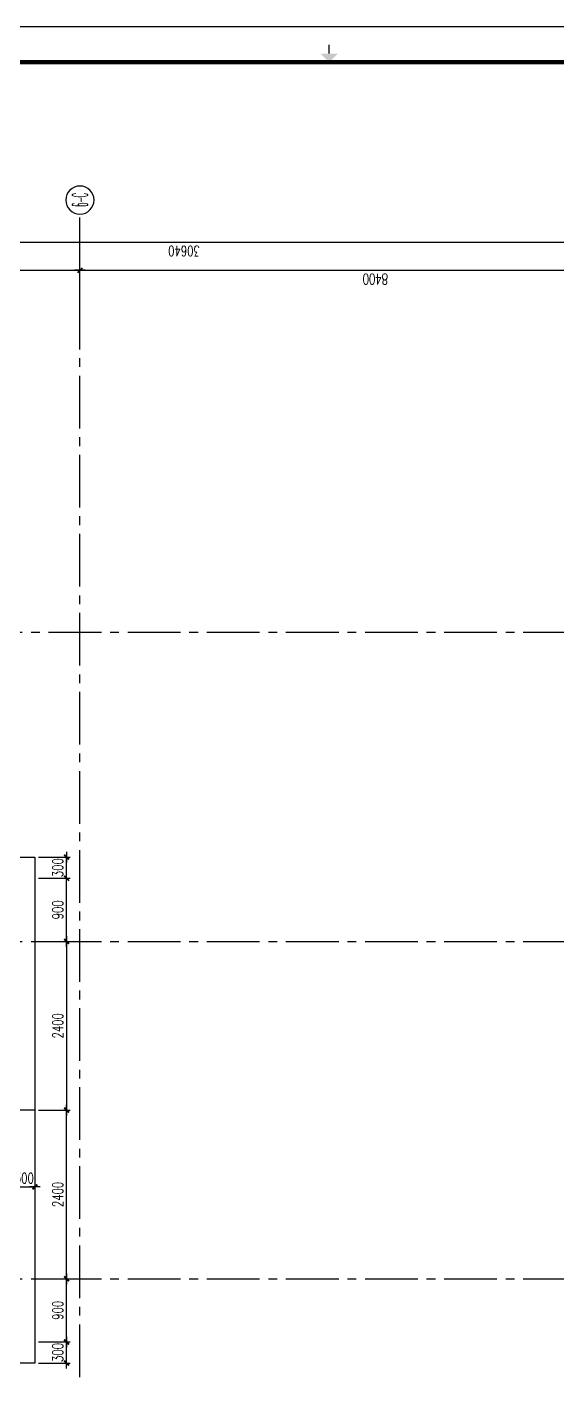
# Model space of a CAD drawing. Extents: x -176901 to -117451, y 26213 to 68263.
# Drawn here: x -151470 to -143934, y 49052 to 68263 of the extents above; entities that cross this region are included whole.
import ezdxf
from ezdxf.enums import TextEntityAlignment as Align

# ---------------------------------------------------------------- set-up
doc = ezdxf.new("R2010")
doc.units = 0
doc.header["$LTSCALE"] = 1000
doc.header["$MEASUREMENT"] = 0
doc.linetypes.add('ACAD_ISO08W100', pattern=[36, 24, -3, 6, -3])
doc.linetypes.add('Plans$0$CENTER2', pattern=[1.125, 0.75, -0.125, 0.125, -0.125])
doc.layers.get('0').update_dxf_attribs({"linetype": 'CONTINUOUS'})
doc.layers.get('Defpoints').update_dxf_attribs({"linetype": 'CONTINUOUS'})
for name, color, linetype in [('A-AXIS', 3, 'CONTINUOUS'), ('A-AXIS-TEXT', 7, 'CONTINUOUS'), ('A-DIM', 201, 'CONTINUOUS'), ('A-DOTE', 8, 'ACAD_ISO08W100'), ('A-PUB-DIM', 3, 'CONTINUOUS'), ('A-RAIN', 6, 'CONTINUOUS'), ('A-ROOF', 7, 'CONTINUOUS'), ('Plans$0$Grid', 9, 'Plans$0$CENTER2'), ('图框', 7, 'CONTINUOUS')]:
    doc.layers.add(name, color=color, linetype=linetype)
doc.styles.add('COMPLEX', font='COMPLEX')
doc.styles.add('DIM_FONT', font='SIMPLEX', dxfattribs={"width": 0.7, "bigfont": 'GBCBIG'})
doc.dimstyles.new('DIM100', dxfattribs={"dimscale": 100, "dimtxt": 3, "dimasz": 0.01, "dimexe": 1, "dimexo": 1, "dimgap": 1, "dimtad": 1, "dimdec": 0, "dimzin": 0, "dimdsep": 46, "dimtxsty": 'DIM_FONT', "dimblk1": '_DIMX', "dimblk2": '_DIMX', "dimsah": 1, "dimcen": 0.01, "dimclrd": 256, "dimclre": 256, "dimclrt": 7, "dimadec": 0, "dimazin": 0, "dimtfac": 1, "dimtdec": 0, "dimtix": 1, "dimtmove": 2, "dimatfit": 3, "dimldrblk": '_DIMX', "dimfxl": 0, "dimtolj": 1, "dimtzin": 5, "dimarcsym": 0})

# ---------------------------------------------------------------- blocks, each defined once
blk = doc.blocks.new('_DIMX')
blk.add_line((-150, 0), (150, 0))
at = {"const_width": 50}
blk.add_lwpolyline([(-70, -70), (70, 70)], dxfattribs=at)
blk = doc.blocks.new('*D27')
at = {"layer": 'A-PUB-DIM', "lineweight": -2}
for p, q in [((7251, 9240), (7852, 9240)), ((7802, 9239), (7802, 6001)), ((7251, 6000), (7852, 6000))]:
    blk.add_line(p, q, dxfattribs=at)
at = {"layer": 'Defpoints', "color": 0}
for p in [(7201, 9240), (7201, 6000), (7802, 6000)]:
    blk.add_point(p, dxfattribs=at)
at = {"layer": 'A-PUB-DIM', "lineweight": -2, "xscale": 0.5, "yscale": 0.5, "zscale": 0.5}
for p, rotation in [((7802, 9240), 90), ((7802, 6000), 270)]:
    blk.add_blockref('_DIMX', p, dxfattribs=dict(at, rotation=rotation))
at = {"layer": 'A-PUB-DIM', "insert": (7677, 7620), "char_height": 150, "attachment_point": 5, "rotation": 90, "style": 'DIM_FONT'}
blk.add_mtext('\\A1;3240', dxfattribs=at)
blk = doc.blocks.new('*D28')
at = {"layer": 'A-PUB-DIM', "lineweight": -2}
for p, q in [((7251, 6000), (7852, 6000)), ((7802, 6000), (7802, -2399)), ((7251, -2400), (7852, -2400))]:
    blk.add_line(p, q, dxfattribs=at)
at = {"layer": 'Defpoints', "color": 0}
for p in [(7201, 6000), (7201, -2400), (7802, -2400)]:
    blk.add_point(p, dxfattribs=at)
at = {"layer": 'A-PUB-DIM', "lineweight": -2, "xscale": 0.5, "yscale": 0.5, "zscale": 0.5}
for p, rotation in [((7802, 6000), 90), ((7802, -2400), 270)]:
    blk.add_blockref('_DIMX', p, dxfattribs=dict(at, rotation=rotation))
at = {"layer": 'A-PUB-DIM', "insert": (7677, 1800), "char_height": 150, "attachment_point": 5, "rotation": 90, "style": 'DIM_FONT'}
blk.add_mtext('\\A1;8400', dxfattribs=at)
blk = doc.blocks.new('*D30')
at = {"layer": 'A-PUB-DIM', "lineweight": -2}
for p, q in [((6943, 19840), (8252, 19840)), ((8202, 19840), (8202, -10799)), ((6943, -10800), (8252, -10800))]:
    blk.add_line(p, q, dxfattribs=at)
at = {"layer": 'Defpoints', "color": 0}
for p in [(6893, 19840), (6893, -10800), (8202, -10800)]:
    blk.add_point(p, dxfattribs=at)
at = {"layer": 'A-PUB-DIM', "lineweight": -2, "xscale": 0.5, "yscale": 0.5, "zscale": 0.5}
for p, rotation in [((8202, 19840), 90), ((8202, -10800), 270)]:
    blk.add_blockref('_DIMX', p, dxfattribs=dict(at, rotation=rotation))
at = {"layer": 'A-PUB-DIM', "insert": (8077, 4520), "char_height": 150, "attachment_point": 5, "rotation": 90, "style": 'DIM_FONT'}
blk.add_mtext('\\A1;30640', dxfattribs=at)
blk = doc.blocks.new('_AXISO')
blk.add_circle((0, 0), 0.5)
at = {"layer": 'A-AXIS-TEXT', "style": 'COMPLEX', "width": 1.041667}
blk.add_attdef('A', text='', height=0.56, dxfattribs=at).set_placement((-0.25, -0.28), (0.25, -0.28), align=Align.FIT)
blk = doc.blocks.new('*D132')
at = {"layer": 'A-DIM', "lineweight": -2}
for p, q in [((-151658, 52157), (-151658, 51707)), ((-151358, 52157), (-151358, 51707)), ((-151658, 51757), (-151659, 51757)), ((-151658, 51757), (-151358, 51757)), ((-151357, 51757), (-151357, 51757))]:
    blk.add_line(p, q, dxfattribs=at)
at = {"layer": 'Defpoints', "color": 0}
for p in [(-151658, 52207), (-151358, 52207), (-151358, 51757)]:
    blk.add_point(p, dxfattribs=at)
at = {"layer": 'A-DIM', "lineweight": -2, "xscale": 0.5, "yscale": 0.5, "zscale": 0.5}
blk.add_blockref('_DIMX', (-151658, 51757), dxfattribs=at)
at = {"layer": 'A-DIM', "lineweight": -2, "xscale": 0.5, "yscale": 0.5, "zscale": 0.5, "rotation": 180}
blk.add_blockref('_DIMX', (-151358, 51757), dxfattribs=at)
at = {"layer": 'A-DIM', "insert": (-151508, 51882), "char_height": 150, "attachment_point": 5, "style": 'DIM_FONT'}
blk.add_mtext('\\A1;300', dxfattribs=at)
blk = doc.blocks.new('*D144')
at = {"layer": 'A-DIM', "lineweight": -2}
for p, q in [((-151308, 56150), (-150858, 56150)), ((-150908, 55251), (-150908, 56150)), ((-151308, 55250), (-150858, 55250))]:
    blk.add_line(p, q, dxfattribs=at)
at = {"layer": 'Defpoints', "color": 0}
for p in [(-151358, 56150), (-150908, 56150), (-151358, 55250)]:
    blk.add_point(p, dxfattribs=at)
at = {"layer": 'A-DIM', "lineweight": -2, "xscale": 0.5, "yscale": 0.5, "zscale": 0.5}
for p, rotation in [((-150908, 56150), 90), ((-150908, 55250), 270)]:
    blk.add_blockref('_DIMX', p, dxfattribs=dict(at, rotation=rotation))
at = {"layer": 'A-DIM', "insert": (-151033, 55700), "char_height": 150, "attachment_point": 5, "rotation": 90, "style": 'DIM_FONT'}
blk.add_mtext('\\A1;900', dxfattribs=at)
blk = doc.blocks.new('*D145')
at = {"layer": 'A-DIM', "lineweight": -2}
for p, q in [((-151308, 56450), (-150858, 56450)), ((-150908, 56451), (-150908, 56451)), ((-150908, 56150), (-150908, 56450)), ((-151308, 56150), (-150858, 56150)), ((-150908, 56150), (-150908, 56149))]:
    blk.add_line(p, q, dxfattribs=at)
at = {"layer": 'Defpoints', "color": 0}
for p in [(-151358, 56450), (-150908, 56450), (-151358, 56150)]:
    blk.add_point(p, dxfattribs=at)
at = {"layer": 'A-DIM', "lineweight": -2, "xscale": 0.5, "yscale": 0.5, "zscale": 0.5}
for p, rotation in [((-150908, 56450), 270), ((-150908, 56150), 90)]:
    blk.add_blockref('_DIMX', p, dxfattribs=dict(at, rotation=rotation))
at = {"layer": 'A-DIM', "insert": (-151033, 56300), "char_height": 150, "attachment_point": 5, "rotation": 90, "style": 'DIM_FONT'}
blk.add_mtext('\\A1;300', dxfattribs=at)
blk = doc.blocks.new('*D146')
at = {"layer": 'A-DIM', "lineweight": -2}
for p, q in [((-151308, 52850), (-150858, 52850)), ((-150908, 50451), (-150908, 52850)), ((-151308, 50450), (-150858, 50450))]:
    blk.add_line(p, q, dxfattribs=at)
at = {"layer": 'Defpoints', "color": 0}
for p in [(-151358, 52850), (-150908, 52850), (-151358, 50450)]:
    blk.add_point(p, dxfattribs=at)
at = {"layer": 'A-DIM', "lineweight": -2, "xscale": 0.5, "yscale": 0.5, "zscale": 0.5}
for p, rotation in [((-150908, 52850), 90), ((-150908, 50450), 270)]:
    blk.add_blockref('_DIMX', p, dxfattribs=dict(at, rotation=rotation))
at = {"layer": 'A-DIM', "insert": (-151033, 51650), "char_height": 150, "attachment_point": 5, "rotation": 90, "style": 'DIM_FONT'}
blk.add_mtext('\\A1;2400', dxfattribs=at)
blk = doc.blocks.new('*D147')
at = {"layer": 'A-DIM', "lineweight": -2}
for p, q in [((-151308, 50450), (-150858, 50450)), ((-150908, 49551), (-150908, 50450)), ((-151308, 49550), (-150858, 49550))]:
    blk.add_line(p, q, dxfattribs=at)
at = {"layer": 'Defpoints', "color": 0}
for p in [(-151358, 50450), (-150908, 50450), (-151358, 49550)]:
    blk.add_point(p, dxfattribs=at)
at = {"layer": 'A-DIM', "lineweight": -2, "xscale": 0.5, "yscale": 0.5, "zscale": 0.5}
for p, rotation in [((-150908, 50450), 90), ((-150908, 49550), 270)]:
    blk.add_blockref('_DIMX', p, dxfattribs=dict(at, rotation=rotation))
at = {"layer": 'A-DIM', "insert": (-151033, 50000), "char_height": 150, "attachment_point": 5, "rotation": 90, "style": 'DIM_FONT'}
blk.add_mtext('\\A1;900', dxfattribs=at)
blk = doc.blocks.new('*D148')
at = {"layer": 'A-DIM', "lineweight": -2}
for p, q in [((-151308, 49550), (-150858, 49550)), ((-150908, 49551), (-150908, 49551)), ((-150908, 49250), (-150908, 49550)), ((-151308, 49250), (-150858, 49250)), ((-150908, 49250), (-150908, 49249))]:
    blk.add_line(p, q, dxfattribs=at)
at = {"layer": 'Defpoints', "color": 0}
for p in [(-151358, 49550), (-150908, 49550), (-151358, 49250)]:
    blk.add_point(p, dxfattribs=at)
at = {"layer": 'A-DIM', "lineweight": -2, "xscale": 0.5, "yscale": 0.5, "zscale": 0.5}
for p, rotation in [((-150908, 49550), 270), ((-150908, 49250), 90)]:
    blk.add_blockref('_DIMX', p, dxfattribs=dict(at, rotation=rotation))
at = {"layer": 'A-DIM', "insert": (-151033, 49400), "char_height": 150, "attachment_point": 5, "rotation": 90, "style": 'DIM_FONT'}
blk.add_mtext('\\A1;300', dxfattribs=at)
blk = doc.blocks.new('*D149')
at = {"layer": 'A-DIM', "lineweight": -2}
for p, q in [((-151308, 55250), (-150858, 55250)), ((-150908, 55250), (-150908, 52851)), ((-151308, 52850), (-150858, 52850))]:
    blk.add_line(p, q, dxfattribs=at)
at = {"layer": 'Defpoints', "color": 0}
for p in [(-151358, 55250), (-151358, 52850), (-150908, 52850)]:
    blk.add_point(p, dxfattribs=at)
at = {"layer": 'A-DIM', "lineweight": -2, "xscale": 0.5, "yscale": 0.5, "zscale": 0.5}
for p, rotation in [((-150908, 55250), 90), ((-150908, 52850), 270)]:
    blk.add_blockref('_DIMX', p, dxfattribs=dict(at, rotation=rotation))
at = {"layer": 'A-DIM', "insert": (-151033, 54050), "char_height": 150, "attachment_point": 5, "rotation": 90, "style": 'DIM_FONT'}
blk.add_mtext('\\A1;2400', dxfattribs=at)
blk = doc.blocks.new('TJAD_TK_A0')
at = {"layer": '图框'}
blk.add_line((2162, 399.3), (973, 399.3), dxfattribs=at)
at = {"layer": '图框', "const_width": 0.3}
blk.add_lwpolyline([(1567.5, 391.74), (1567.5, 394.24)], dxfattribs=at)
at = {"layer": '图框', "const_width": 1.2}
blk.add_lwpolyline([(2152, -431.7), (2152, 389.3), (998, 389.3), (998, -431.7)], close=True, dxfattribs=at)
at = {"layer": '图框'}
blk.add_solid([(1565, 391.74), (1570, 391.74), (1567.5, 389.24)], dxfattribs=at)
blk = doc.blocks.new('Grid')
at = {"layer": 'Plans$0$Grid', "color": 8}
for p, q in [((-6548.2, 23320), (-6548.2, -15380)), ((-1748.2, 23320), (-1748.2, -15380)), ((2651.8, 23320), (2651.8, -15380)), ((-28198.2, 6000), (8601.8, 6000))]:
    blk.add_line(p, q, dxfattribs=at)
at = {"layer": 'A-AXIS'}
ref = blk.add_blockref('_AXISO', (8801.8, 6000), dxfattribs=dict(at, xscale=-400.0000000232831, yscale=399.9999999941792, zscale=400))
ref.add_attrib('A', '6-C', dxfattribs={"layer": 'A-AXIS-TEXT', "height": 224, "style": 'COMPLEX', "width": 0.301669}).set_placement((8705.5, 5888), (8901.8, 5888), align=Align.FIT)
at = {"layer": 'A-PUB-DIM'}
for base, p1, p2, picture, middle in [((8201.8, -10800), (6893.4, 19840), (6893.4, -10800), '*D30', (8076.8, 4520)), ((7801.8, 6000), (7201.1, 9240), (7201.1, 6000), '*D27', (7676.8, 7620)), ((7801.8, -2400), (7201.1, 6000), (7201.1, -2400), '*D28', (7676.8, 1800))]:
    dim = blk.add_linear_dim(base=base, p1=p1, p2=p2, angle=90, dimstyle='DIM100', override={"dimscale": 50, "dimclrt": 256}, dxfattribs=at)
    dim.commit()
    dim.dimension.update_dxf_attribs({"geometry": picture, "text_midpoint": middle})

msp = doc.modelspace()

# ---------------------------------------------------------------- linework, layer by layer
at = {"layer": 'A-RAIN'}
msp.add_line((-151357.8, 52850.2), (-151657.8, 52850.2), dxfattribs=at)
at = {"layer": 'A-ROOF'}
msp.add_lwpolyline([(-160007.8, 44850.2), (-162157.8, 44850.2), (-162157.8, 49250.2), (-165357.8, 49250.2), (-165357.8, 56450.2), (-162157.8, 56450.2), (-162157.8, 60850.2), (-152757.8, 60850.2), (-152757.8, 56450.2), (-151357.8, 56450.2), (-151357.8, 49250.2), (-152757.8, 49250.2), (-152757.8, 44850.2)], dxfattribs=at)

# ---------------------------------------------------------------- block references
at = {"layer": 'A-DOTE', "rotation": 90}
msp.add_blockref('Grid', (-144717.8, 56998.5), dxfattribs=at)
at = {"layer": '图框', "xscale": 50, "yscale": 50, "zscale": 50}
msp.add_blockref('TJAD_TK_A0', (-225550.9, 48298.1), dxfattribs=at)

# ---------------------------------------------------------------- dimensions: what is measured, and where the dimension line sits
at = {"layer": 'A-DIM'}
for p1, p2, distance, picture, middle in [((-151357.8, 56150.2), (-151357.8, 56450.2), -450, '*D145', (-151032.8, 56300.2)), ((-151357.8, 55250.2), (-151357.8, 56150.2), -450, '*D144', (-151032.8, 55700.2)), ((-151357.8, 55250.2), (-151357.8, 52850.2), 450, '*D149', (-151032.8, 54050.2)), ((-151357.8, 50450.2), (-151357.8, 52850.2), -450, '*D146', (-151032.8, 51650.2)), ((-151657.8, 52207.5), (-151357.8, 52207.5), -450, '*D132', (-151507.8, 51882.5)), ((-151357.8, 49550.2), (-151357.8, 50450.2), -450, '*D147', (-151032.8, 50000.2)), ((-151357.8, 49250.2), (-151357.8, 49550.2), -450, '*D148', (-151032.8, 49400.2))]:
    dim = msp.add_aligned_dim(p1=p1, p2=p2, distance=distance, dimstyle='DIM100', override={"dimscale": 50, "dimclrt": 256}, dxfattribs=at)
    dim.commit()
    dim.dimension.update_dxf_attribs({"geometry": picture, "text_midpoint": middle})

doc.saveas('drawing.dxf')
